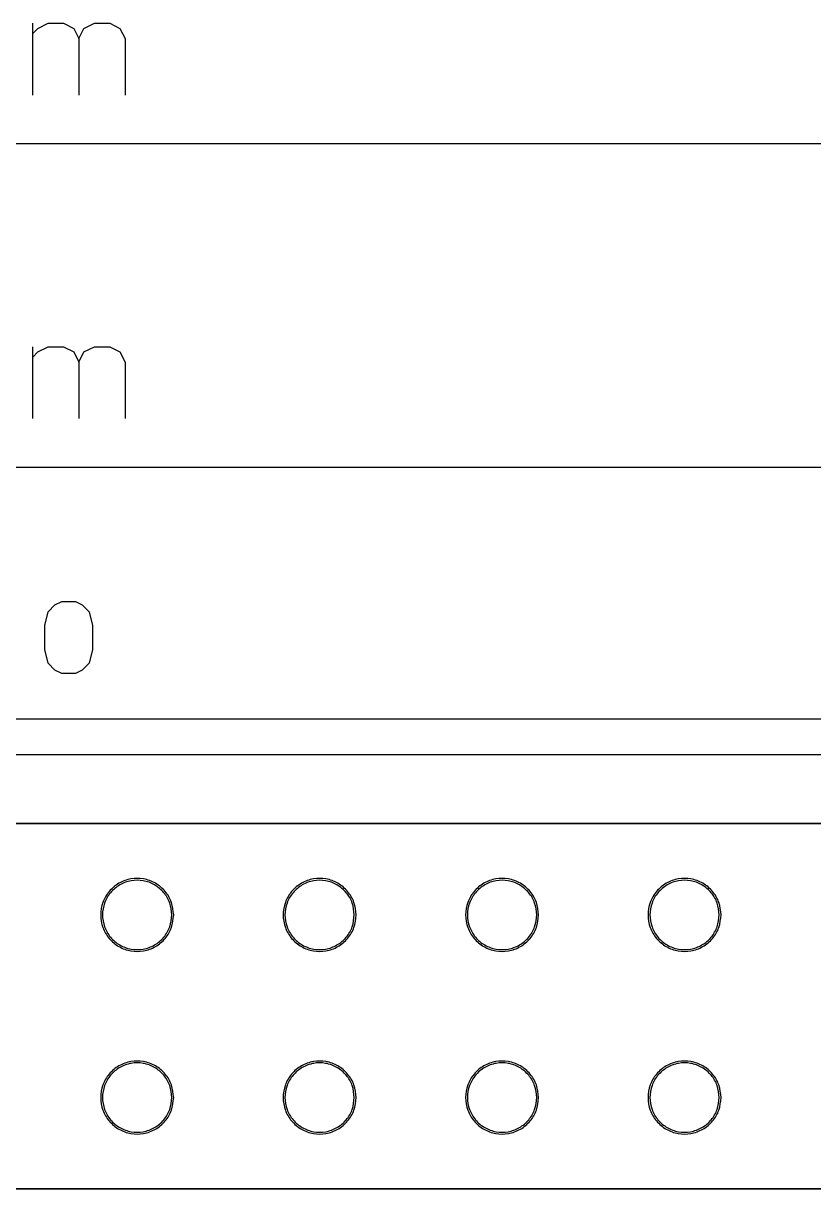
# Model space of a CAD drawing. Extents: x 1609 to 25880, y -15559 to -1657.
# Drawn here: x 13516 to 16765, y -6748 to -1961 of the extents above; entities that cross this region are included whole.
import ezdxf

# ---------------------------------------------------------------- set-up
doc = ezdxf.new("R2010")
doc.units = 0
doc.layers.get('0').update_dxf_attribs({"linetype": 'CONTINUOUS'})

msp = doc.modelspace()

# ---------------------------------------------------------------- linework, layer by layer
at = {"color": 7}
for points in [[(13554.75, -2256.732), (13554.75, -1961.232)], [(13554.75, -2003.232), (13575.75, -1982.232), (13618.5, -1961.232), (13681.5, -1961.232), (13723.5, -1982.232), (13744.5, -2024.232), (13744.5, -2256.732)], [(13744.5, -2024.232), (13765.5, -1982.232), (13808.25, -1961.232), (13871.25, -1961.232), (13913.25, -1982.232), (13934.25, -2024.232), (13934.25, -2256.732)], [(3262.5, -2454.732), (22455, -2454.732)], [(13554.75, -3584.982), (13554.75, -3290.232)], [(13554.75, -3332.232), (13575.75, -3311.232), (13618.5, -3290.232), (13681.5, -3290.232), (13723.5, -3311.232), (13744.5, -3353.232), (13744.5, -3584.982)], [(13744.5, -3353.232), (13765.5, -3311.232), (13808.25, -3290.232), (13871.25, -3290.232), (13913.25, -3311.232), (13934.25, -3353.232), (13934.25, -3584.982)], [(4296, -3783.732), (21421.5, -3783.732)], [(4148.25, -4817.232), (21569.25, -4817.232)], [(4148.25, -4964.232), (21569.25, -4964.232)], [(20358.75, -5247.732), (5358.75, -5247.732)], [(6108.75, -6747.732), (20358.75, -6747.732)]]:
    msp.add_lwpolyline(points, dxfattribs=at)
for points in [[(13674.75, -4336.482), (13731, -4336.482), (13758.75, -4349.982), (13787.25, -4378.482), (13800.75, -4434.732), (13800.75, -4532.982), (13787.25, -4589.232), (13758.75, -4617.732), (13731, -4631.232), (13674.75, -4631.232), (13646.25, -4617.732), (13618.5, -4589.232), (13604.25, -4532.982), (13604.25, -4434.732), (13618.5, -4378.482), (13646.25, -4349.982)], [(20358.75, -5247.732), (20358.75, -6747.732), (5358.75, -6747.732), (5358.75, -5247.732)], [(13983.75, -5622.732)], [(13983.75, -5622.732)], [(14126.775, -5623.347)], [(14126.775, -5623.347)], [(14134.275, -5623.347)], [(14134.275, -5623.347)], [(14733.75, -5622.732)], [(14733.75, -5622.732)], [(14876.775, -5623.347)], [(14876.775, -5623.347)], [(14884.275, -5623.347)], [(14884.275, -5623.347)], [(15483.75, -5622.732)], [(15483.75, -5622.732)], [(15626.775, -5623.347)], [(15626.775, -5623.347)], [(15634.275, -5623.347)], [(15634.275, -5623.347)], [(16233.75, -5622.732)], [(16233.75, -5622.732)], [(16376.775, -5623.347)], [(16376.775, -5623.347)], [(16384.275, -5623.347)], [(16384.275, -5623.347)], [(13983.75, -6372.732)], [(13983.75, -6372.732)], [(14126.775, -6373.347)], [(14126.775, -6373.347)], [(14134.275, -6373.347)], [(14134.275, -6373.347)], [(14733.75, -6372.732)], [(14733.75, -6372.732)], [(14876.775, -6373.347)], [(14876.775, -6373.347)], [(14884.275, -6373.347)], [(14884.275, -6373.347)], [(15483.75, -6372.732)], [(15483.75, -6372.732)], [(15626.775, -6373.347)], [(15626.775, -6373.347)], [(15634.275, -6373.347)], [(15634.275, -6373.347)], [(16233.75, -6372.732)], [(16233.75, -6372.732)], [(16376.775, -6373.347)], [(16376.775, -6373.347)], [(16384.275, -6373.347)], [(16384.275, -6373.347)]]:
    msp.add_lwpolyline(points, close=True, dxfattribs=at)
for points, knots in [([(14134.275, -5623.347), (14132.482806, -5640.884196), (14128.924068, -5675.707602), (14101.314066, -5721.72727), (14060.88835, -5755.941686), (14010.828714, -5774.087872), (13957.709796, -5774.087872), (13907.720272, -5755.941686), (13867.014614, -5721.72727), (13840.444754, -5675.707602), (13831.167889, -5623.347), (13840.444754, -5570.986398), (13867.014614, -5524.96673), (13907.720272, -5490.752314), (13957.709796, -5472.606128), (14010.828714, -5472.606128), (14060.88835, -5490.752314), (14101.314066, -5524.96673), (14128.924068, -5570.986398), (14132.482806, -5605.809804), (14134.275, -5623.347)], [0, 0, 0, 0, 52.344617, 103.940101, 156.284718, 208.629336, 260.224819, 312.569437, 364.914054, 416.509538, 468.854155, 521.198772, 572.794256, 625.138873, 677.483491, 729.078974, 781.423592, 833.768209, 885.363693, 937.70831, 937.70831, 937.70831, 937.70831]), ([(14134.275, -5623.347), (14132.482806, -5640.884196), (14128.924068, -5675.707602), (14101.314066, -5721.72727), (14060.88835, -5755.941686), (14010.828714, -5774.087872), (13957.709796, -5774.087872), (13907.720272, -5755.941686), (13867.014614, -5721.72727), (13840.444754, -5675.707602), (13831.167889, -5623.347), (13840.444754, -5570.986398), (13867.014614, -5524.96673), (13907.720272, -5490.752314), (13957.709796, -5472.606128), (14010.828714, -5472.606128), (14060.88835, -5490.752314), (14101.314066, -5524.96673), (14128.924068, -5570.986398), (14132.482806, -5605.809804), (14134.275, -5623.347)], [0, 0, 0, 0, 52.344617, 103.940101, 156.284718, 208.629336, 260.224819, 312.569437, 364.914054, 416.509538, 468.854155, 521.198772, 572.794256, 625.138873, 677.483491, 729.078974, 781.423592, 833.768209, 885.363693, 937.70831, 937.70831, 937.70831, 937.70831]), ([(14126.775, -5623.347), (14125.072416, -5640.007336), (14121.691615, -5673.089572), (14095.462113, -5716.808256), (14057.057682, -5749.311951), (14009.501029, -5766.550828), (13959.038056, -5766.550828), (13911.548009, -5749.311951), (13872.877633, -5716.808256), (13847.636266, -5673.089572), (13838.823245, -5623.347), (13847.636266, -5573.604428), (13872.877633, -5529.885744), (13911.548009, -5497.382049), (13959.038056, -5480.143172), (14009.501029, -5480.143172), (14057.057682, -5497.382049), (14095.462113, -5529.885744), (14121.691615, -5573.604428), (14125.072416, -5606.686664), (14126.775, -5623.347)], [0, 0, 0, 0, 49.727386, 98.743096, 148.470482, 198.197869, 247.213578, 296.940965, 346.668351, 395.684061, 445.411447, 495.138834, 544.154543, 593.88193, 643.609316, 692.625026, 742.352412, 792.079798, 841.095508, 890.822894, 890.822894, 890.822894, 890.822894]), ([(14126.775, -5623.347), (14125.072416, -5640.007336), (14121.691615, -5673.089572), (14095.462113, -5716.808256), (14057.057682, -5749.311951), (14009.501029, -5766.550828), (13959.038056, -5766.550828), (13911.548009, -5749.311951), (13872.877633, -5716.808256), (13847.636266, -5673.089572), (13838.823245, -5623.347), (13847.636266, -5573.604428), (13872.877633, -5529.885744), (13911.548009, -5497.382049), (13959.038056, -5480.143172), (14009.501029, -5480.143172), (14057.057682, -5497.382049), (14095.462113, -5529.885744), (14121.691615, -5573.604428), (14125.072416, -5606.686664), (14126.775, -5623.347)], [0, 0, 0, 0, 49.727386, 98.743096, 148.470482, 198.197869, 247.213578, 296.940965, 346.668351, 395.684061, 445.411447, 495.138834, 544.154543, 593.88193, 643.609316, 692.625026, 742.352412, 792.079798, 841.095508, 890.822894, 890.822894, 890.822894, 890.822894]), ([(14884.275, -5623.347), (14882.482806, -5640.884196), (14878.924068, -5675.707602), (14851.314066, -5721.72727), (14810.88835, -5755.941686), (14760.828714, -5774.087872), (14707.709796, -5774.087872), (14657.720272, -5755.941686), (14617.014614, -5721.72727), (14590.444754, -5675.707602), (14581.167889, -5623.347), (14590.444754, -5570.986398), (14617.014614, -5524.96673), (14657.720272, -5490.752314), (14707.709796, -5472.606128), (14760.828714, -5472.606128), (14810.88835, -5490.752314), (14851.314066, -5524.96673), (14878.924068, -5570.986398), (14882.482806, -5605.809804), (14884.275, -5623.347)], [0, 0, 0, 0, 52.344617, 103.940101, 156.284718, 208.629336, 260.224819, 312.569437, 364.914054, 416.509538, 468.854155, 521.198772, 572.794256, 625.138873, 677.483491, 729.078974, 781.423592, 833.768209, 885.363693, 937.70831, 937.70831, 937.70831, 937.70831]), ([(14884.275, -5623.347), (14882.482806, -5640.884196), (14878.924068, -5675.707602), (14851.314066, -5721.72727), (14810.88835, -5755.941686), (14760.828714, -5774.087872), (14707.709796, -5774.087872), (14657.720272, -5755.941686), (14617.014614, -5721.72727), (14590.444754, -5675.707602), (14581.167889, -5623.347), (14590.444754, -5570.986398), (14617.014614, -5524.96673), (14657.720272, -5490.752314), (14707.709796, -5472.606128), (14760.828714, -5472.606128), (14810.88835, -5490.752314), (14851.314066, -5524.96673), (14878.924068, -5570.986398), (14882.482806, -5605.809804), (14884.275, -5623.347)], [0, 0, 0, 0, 52.344617, 103.940101, 156.284718, 208.629336, 260.224819, 312.569437, 364.914054, 416.509538, 468.854155, 521.198772, 572.794256, 625.138873, 677.483491, 729.078974, 781.423592, 833.768209, 885.363693, 937.70831, 937.70831, 937.70831, 937.70831]), ([(14876.775, -5623.347), (14875.072416, -5640.007336), (14871.691615, -5673.089572), (14845.462113, -5716.808256), (14807.057682, -5749.311951), (14759.501029, -5766.550828), (14709.038056, -5766.550828), (14661.548009, -5749.311951), (14622.877633, -5716.808256), (14597.636266, -5673.089572), (14588.823245, -5623.347), (14597.636266, -5573.604428), (14622.877633, -5529.885744), (14661.548009, -5497.382049), (14709.038056, -5480.143172), (14759.501029, -5480.143172), (14807.057682, -5497.382049), (14845.462113, -5529.885744), (14871.691615, -5573.604428), (14875.072416, -5606.686664), (14876.775, -5623.347)], [0, 0, 0, 0, 49.727386, 98.743096, 148.470482, 198.197869, 247.213578, 296.940965, 346.668351, 395.684061, 445.411447, 495.138834, 544.154543, 593.88193, 643.609316, 692.625026, 742.352412, 792.079798, 841.095508, 890.822894, 890.822894, 890.822894, 890.822894]), ([(14876.775, -5623.347), (14875.072416, -5640.007336), (14871.691615, -5673.089572), (14845.462113, -5716.808256), (14807.057682, -5749.311951), (14759.501029, -5766.550828), (14709.038056, -5766.550828), (14661.548009, -5749.311951), (14622.877633, -5716.808256), (14597.636266, -5673.089572), (14588.823245, -5623.347), (14597.636266, -5573.604428), (14622.877633, -5529.885744), (14661.548009, -5497.382049), (14709.038056, -5480.143172), (14759.501029, -5480.143172), (14807.057682, -5497.382049), (14845.462113, -5529.885744), (14871.691615, -5573.604428), (14875.072416, -5606.686664), (14876.775, -5623.347)], [0, 0, 0, 0, 49.727386, 98.743096, 148.470482, 198.197869, 247.213578, 296.940965, 346.668351, 395.684061, 445.411447, 495.138834, 544.154543, 593.88193, 643.609316, 692.625026, 742.352412, 792.079798, 841.095508, 890.822894, 890.822894, 890.822894, 890.822894]), ([(15634.275, -5623.347), (15632.482806, -5640.884196), (15628.924068, -5675.707602), (15601.314066, -5721.72727), (15560.88835, -5755.941686), (15510.828714, -5774.087872), (15457.709796, -5774.087872), (15407.720272, -5755.941686), (15367.014614, -5721.72727), (15340.444754, -5675.707602), (15331.167889, -5623.347), (15340.444754, -5570.986398), (15367.014614, -5524.96673), (15407.720272, -5490.752314), (15457.709796, -5472.606128), (15510.828714, -5472.606128), (15560.88835, -5490.752314), (15601.314066, -5524.96673), (15628.924068, -5570.986398), (15632.482806, -5605.809804), (15634.275, -5623.347)], [0, 0, 0, 0, 52.344617, 103.940101, 156.284718, 208.629336, 260.224819, 312.569437, 364.914054, 416.509538, 468.854155, 521.198772, 572.794256, 625.138873, 677.483491, 729.078974, 781.423592, 833.768209, 885.363693, 937.70831, 937.70831, 937.70831, 937.70831]), ([(15634.275, -5623.347), (15632.482806, -5640.884196), (15628.924068, -5675.707602), (15601.314066, -5721.72727), (15560.88835, -5755.941686), (15510.828714, -5774.087872), (15457.709796, -5774.087872), (15407.720272, -5755.941686), (15367.014614, -5721.72727), (15340.444754, -5675.707602), (15331.167889, -5623.347), (15340.444754, -5570.986398), (15367.014614, -5524.96673), (15407.720272, -5490.752314), (15457.709796, -5472.606128), (15510.828714, -5472.606128), (15560.88835, -5490.752314), (15601.314066, -5524.96673), (15628.924068, -5570.986398), (15632.482806, -5605.809804), (15634.275, -5623.347)], [0, 0, 0, 0, 52.344617, 103.940101, 156.284718, 208.629336, 260.224819, 312.569437, 364.914054, 416.509538, 468.854155, 521.198772, 572.794256, 625.138873, 677.483491, 729.078974, 781.423592, 833.768209, 885.363693, 937.70831, 937.70831, 937.70831, 937.70831]), ([(15626.775, -5623.347), (15625.072416, -5640.007336), (15621.691615, -5673.089572), (15595.462113, -5716.808256), (15557.057682, -5749.311951), (15509.501029, -5766.550828), (15459.038056, -5766.550828), (15411.548009, -5749.311951), (15372.877633, -5716.808256), (15347.636266, -5673.089572), (15338.823245, -5623.347), (15347.636266, -5573.604428), (15372.877633, -5529.885744), (15411.548009, -5497.382049), (15459.038056, -5480.143172), (15509.501029, -5480.143172), (15557.057682, -5497.382049), (15595.462113, -5529.885744), (15621.691615, -5573.604428), (15625.072416, -5606.686664), (15626.775, -5623.347)], [0, 0, 0, 0, 49.727386, 98.743096, 148.470482, 198.197869, 247.213578, 296.940965, 346.668351, 395.684061, 445.411447, 495.138834, 544.154543, 593.88193, 643.609316, 692.625026, 742.352412, 792.079798, 841.095508, 890.822894, 890.822894, 890.822894, 890.822894]), ([(15626.775, -5623.347), (15625.072416, -5640.007336), (15621.691615, -5673.089572), (15595.462113, -5716.808256), (15557.057682, -5749.311951), (15509.501029, -5766.550828), (15459.038056, -5766.550828), (15411.548009, -5749.311951), (15372.877633, -5716.808256), (15347.636266, -5673.089572), (15338.823245, -5623.347), (15347.636266, -5573.604428), (15372.877633, -5529.885744), (15411.548009, -5497.382049), (15459.038056, -5480.143172), (15509.501029, -5480.143172), (15557.057682, -5497.382049), (15595.462113, -5529.885744), (15621.691615, -5573.604428), (15625.072416, -5606.686664), (15626.775, -5623.347)], [0, 0, 0, 0, 49.727386, 98.743096, 148.470482, 198.197869, 247.213578, 296.940965, 346.668351, 395.684061, 445.411447, 495.138834, 544.154543, 593.88193, 643.609316, 692.625026, 742.352412, 792.079798, 841.095508, 890.822894, 890.822894, 890.822894, 890.822894]), ([(16384.275, -5623.347), (16382.482806, -5640.884196), (16378.924068, -5675.707602), (16351.314066, -5721.72727), (16310.88835, -5755.941686), (16260.828714, -5774.087872), (16207.709796, -5774.087872), (16157.720272, -5755.941686), (16117.014614, -5721.72727), (16090.444754, -5675.707602), (16081.167889, -5623.347), (16090.444754, -5570.986398), (16117.014614, -5524.96673), (16157.720272, -5490.752314), (16207.709796, -5472.606128), (16260.828714, -5472.606128), (16310.88835, -5490.752314), (16351.314066, -5524.96673), (16378.924068, -5570.986398), (16382.482806, -5605.809804), (16384.275, -5623.347)], [0, 0, 0, 0, 52.344617, 103.940101, 156.284718, 208.629336, 260.224819, 312.569437, 364.914054, 416.509538, 468.854155, 521.198772, 572.794256, 625.138873, 677.483491, 729.078974, 781.423592, 833.768209, 885.363693, 937.70831, 937.70831, 937.70831, 937.70831]), ([(16384.275, -5623.347), (16382.482806, -5640.884196), (16378.924068, -5675.707602), (16351.314066, -5721.72727), (16310.88835, -5755.941686), (16260.828714, -5774.087872), (16207.709796, -5774.087872), (16157.720272, -5755.941686), (16117.014614, -5721.72727), (16090.444754, -5675.707602), (16081.167889, -5623.347), (16090.444754, -5570.986398), (16117.014614, -5524.96673), (16157.720272, -5490.752314), (16207.709796, -5472.606128), (16260.828714, -5472.606128), (16310.88835, -5490.752314), (16351.314066, -5524.96673), (16378.924068, -5570.986398), (16382.482806, -5605.809804), (16384.275, -5623.347)], [0, 0, 0, 0, 52.344617, 103.940101, 156.284718, 208.629336, 260.224819, 312.569437, 364.914054, 416.509538, 468.854155, 521.198772, 572.794256, 625.138873, 677.483491, 729.078974, 781.423592, 833.768209, 885.363693, 937.70831, 937.70831, 937.70831, 937.70831]), ([(16376.775, -5623.347), (16375.072416, -5640.007336), (16371.691615, -5673.089572), (16345.462113, -5716.808256), (16307.057682, -5749.311951), (16259.501029, -5766.550828), (16209.038056, -5766.550828), (16161.548009, -5749.311951), (16122.877633, -5716.808256), (16097.636266, -5673.089572), (16088.823245, -5623.347), (16097.636266, -5573.604428), (16122.877633, -5529.885744), (16161.548009, -5497.382049), (16209.038056, -5480.143172), (16259.501029, -5480.143172), (16307.057682, -5497.382049), (16345.462113, -5529.885744), (16371.691615, -5573.604428), (16375.072416, -5606.686664), (16376.775, -5623.347)], [0, 0, 0, 0, 49.727386, 98.743096, 148.470482, 198.197869, 247.213578, 296.940965, 346.668351, 395.684061, 445.411447, 495.138834, 544.154543, 593.88193, 643.609316, 692.625026, 742.352412, 792.079798, 841.095508, 890.822894, 890.822894, 890.822894, 890.822894]), ([(16376.775, -5623.347), (16375.072416, -5640.007336), (16371.691615, -5673.089572), (16345.462113, -5716.808256), (16307.057682, -5749.311951), (16259.501029, -5766.550828), (16209.038056, -5766.550828), (16161.548009, -5749.311951), (16122.877633, -5716.808256), (16097.636266, -5673.089572), (16088.823245, -5623.347), (16097.636266, -5573.604428), (16122.877633, -5529.885744), (16161.548009, -5497.382049), (16209.038056, -5480.143172), (16259.501029, -5480.143172), (16307.057682, -5497.382049), (16345.462113, -5529.885744), (16371.691615, -5573.604428), (16375.072416, -5606.686664), (16376.775, -5623.347)], [0, 0, 0, 0, 49.727386, 98.743096, 148.470482, 198.197869, 247.213578, 296.940965, 346.668351, 395.684061, 445.411447, 495.138834, 544.154543, 593.88193, 643.609316, 692.625026, 742.352412, 792.079798, 841.095508, 890.822894, 890.822894, 890.822894, 890.822894]), ([(14134.275, -6373.347), (14132.482806, -6390.884196), (14128.924068, -6425.707602), (14101.314066, -6471.72727), (14060.88835, -6505.941686), (14010.828714, -6524.087872), (13957.709796, -6524.087872), (13907.720272, -6505.941686), (13867.014614, -6471.72727), (13840.444754, -6425.707602), (13831.167889, -6373.347), (13840.444754, -6320.986398), (13867.014614, -6274.96673), (13907.720272, -6240.752314), (13957.709796, -6222.606128), (14010.828714, -6222.606128), (14060.88835, -6240.752314), (14101.314066, -6274.96673), (14128.924068, -6320.986398), (14132.482806, -6355.809804), (14134.275, -6373.347)], [0, 0, 0, 0, 52.344617, 103.940101, 156.284718, 208.629336, 260.224819, 312.569437, 364.914054, 416.509538, 468.854155, 521.198772, 572.794256, 625.138873, 677.483491, 729.078974, 781.423592, 833.768209, 885.363693, 937.70831, 937.70831, 937.70831, 937.70831]), ([(14134.275, -6373.347), (14132.482806, -6390.884196), (14128.924068, -6425.707602), (14101.314066, -6471.72727), (14060.88835, -6505.941686), (14010.828714, -6524.087872), (13957.709796, -6524.087872), (13907.720272, -6505.941686), (13867.014614, -6471.72727), (13840.444754, -6425.707602), (13831.167889, -6373.347), (13840.444754, -6320.986398), (13867.014614, -6274.96673), (13907.720272, -6240.752314), (13957.709796, -6222.606128), (14010.828714, -6222.606128), (14060.88835, -6240.752314), (14101.314066, -6274.96673), (14128.924068, -6320.986398), (14132.482806, -6355.809804), (14134.275, -6373.347)], [0, 0, 0, 0, 52.344617, 103.940101, 156.284718, 208.629336, 260.224819, 312.569437, 364.914054, 416.509538, 468.854155, 521.198772, 572.794256, 625.138873, 677.483491, 729.078974, 781.423592, 833.768209, 885.363693, 937.70831, 937.70831, 937.70831, 937.70831]), ([(14126.775, -6373.347), (14125.072416, -6390.007336), (14121.691615, -6423.089572), (14095.462113, -6466.808256), (14057.057682, -6499.311951), (14009.501029, -6516.550828), (13959.038056, -6516.550828), (13911.548009, -6499.311951), (13872.877633, -6466.808256), (13847.636266, -6423.089572), (13838.823245, -6373.347), (13847.636266, -6323.604428), (13872.877633, -6279.885744), (13911.548009, -6247.382049), (13959.038056, -6230.143172), (14009.501029, -6230.143172), (14057.057682, -6247.382049), (14095.462113, -6279.885744), (14121.691615, -6323.604428), (14125.072416, -6356.686664), (14126.775, -6373.347)], [0, 0, 0, 0, 49.727386, 98.743096, 148.470482, 198.197869, 247.213578, 296.940965, 346.668351, 395.684061, 445.411447, 495.138834, 544.154543, 593.88193, 643.609316, 692.625026, 742.352412, 792.079798, 841.095508, 890.822894, 890.822894, 890.822894, 890.822894]), ([(14126.775, -6373.347), (14125.072416, -6390.007336), (14121.691615, -6423.089572), (14095.462113, -6466.808256), (14057.057682, -6499.311951), (14009.501029, -6516.550828), (13959.038056, -6516.550828), (13911.548009, -6499.311951), (13872.877633, -6466.808256), (13847.636266, -6423.089572), (13838.823245, -6373.347), (13847.636266, -6323.604428), (13872.877633, -6279.885744), (13911.548009, -6247.382049), (13959.038056, -6230.143172), (14009.501029, -6230.143172), (14057.057682, -6247.382049), (14095.462113, -6279.885744), (14121.691615, -6323.604428), (14125.072416, -6356.686664), (14126.775, -6373.347)], [0, 0, 0, 0, 49.727386, 98.743096, 148.470482, 198.197869, 247.213578, 296.940965, 346.668351, 395.684061, 445.411447, 495.138834, 544.154543, 593.88193, 643.609316, 692.625026, 742.352412, 792.079798, 841.095508, 890.822894, 890.822894, 890.822894, 890.822894]), ([(14884.275, -6373.347), (14882.482806, -6390.884196), (14878.924068, -6425.707602), (14851.314066, -6471.72727), (14810.88835, -6505.941686), (14760.828714, -6524.087872), (14707.709796, -6524.087872), (14657.720272, -6505.941686), (14617.014614, -6471.72727), (14590.444754, -6425.707602), (14581.167889, -6373.347), (14590.444754, -6320.986398), (14617.014614, -6274.96673), (14657.720272, -6240.752314), (14707.709796, -6222.606128), (14760.828714, -6222.606128), (14810.88835, -6240.752314), (14851.314066, -6274.96673), (14878.924068, -6320.986398), (14882.482806, -6355.809804), (14884.275, -6373.347)], [0, 0, 0, 0, 52.344617, 103.940101, 156.284718, 208.629336, 260.224819, 312.569437, 364.914054, 416.509538, 468.854155, 521.198772, 572.794256, 625.138873, 677.483491, 729.078974, 781.423592, 833.768209, 885.363693, 937.70831, 937.70831, 937.70831, 937.70831]), ([(14884.275, -6373.347), (14882.482806, -6390.884196), (14878.924068, -6425.707602), (14851.314066, -6471.72727), (14810.88835, -6505.941686), (14760.828714, -6524.087872), (14707.709796, -6524.087872), (14657.720272, -6505.941686), (14617.014614, -6471.72727), (14590.444754, -6425.707602), (14581.167889, -6373.347), (14590.444754, -6320.986398), (14617.014614, -6274.96673), (14657.720272, -6240.752314), (14707.709796, -6222.606128), (14760.828714, -6222.606128), (14810.88835, -6240.752314), (14851.314066, -6274.96673), (14878.924068, -6320.986398), (14882.482806, -6355.809804), (14884.275, -6373.347)], [0, 0, 0, 0, 52.344617, 103.940101, 156.284718, 208.629336, 260.224819, 312.569437, 364.914054, 416.509538, 468.854155, 521.198772, 572.794256, 625.138873, 677.483491, 729.078974, 781.423592, 833.768209, 885.363693, 937.70831, 937.70831, 937.70831, 937.70831]), ([(14876.775, -6373.347), (14875.072416, -6390.007336), (14871.691615, -6423.089572), (14845.462113, -6466.808256), (14807.057682, -6499.311951), (14759.501029, -6516.550828), (14709.038056, -6516.550828), (14661.548009, -6499.311951), (14622.877633, -6466.808256), (14597.636266, -6423.089572), (14588.823245, -6373.347), (14597.636266, -6323.604428), (14622.877633, -6279.885744), (14661.548009, -6247.382049), (14709.038056, -6230.143172), (14759.501029, -6230.143172), (14807.057682, -6247.382049), (14845.462113, -6279.885744), (14871.691615, -6323.604428), (14875.072416, -6356.686664), (14876.775, -6373.347)], [0, 0, 0, 0, 49.727386, 98.743096, 148.470482, 198.197869, 247.213578, 296.940965, 346.668351, 395.684061, 445.411447, 495.138834, 544.154543, 593.88193, 643.609316, 692.625026, 742.352412, 792.079798, 841.095508, 890.822894, 890.822894, 890.822894, 890.822894]), ([(14876.775, -6373.347), (14875.072416, -6390.007336), (14871.691615, -6423.089572), (14845.462113, -6466.808256), (14807.057682, -6499.311951), (14759.501029, -6516.550828), (14709.038056, -6516.550828), (14661.548009, -6499.311951), (14622.877633, -6466.808256), (14597.636266, -6423.089572), (14588.823245, -6373.347), (14597.636266, -6323.604428), (14622.877633, -6279.885744), (14661.548009, -6247.382049), (14709.038056, -6230.143172), (14759.501029, -6230.143172), (14807.057682, -6247.382049), (14845.462113, -6279.885744), (14871.691615, -6323.604428), (14875.072416, -6356.686664), (14876.775, -6373.347)], [0, 0, 0, 0, 49.727386, 98.743096, 148.470482, 198.197869, 247.213578, 296.940965, 346.668351, 395.684061, 445.411447, 495.138834, 544.154543, 593.88193, 643.609316, 692.625026, 742.352412, 792.079798, 841.095508, 890.822894, 890.822894, 890.822894, 890.822894]), ([(15634.275, -6373.347), (15632.482806, -6390.884196), (15628.924068, -6425.707602), (15601.314066, -6471.72727), (15560.88835, -6505.941686), (15510.828714, -6524.087872), (15457.709796, -6524.087872), (15407.720272, -6505.941686), (15367.014614, -6471.72727), (15340.444754, -6425.707602), (15331.167889, -6373.347), (15340.444754, -6320.986398), (15367.014614, -6274.96673), (15407.720272, -6240.752314), (15457.709796, -6222.606128), (15510.828714, -6222.606128), (15560.88835, -6240.752314), (15601.314066, -6274.96673), (15628.924068, -6320.986398), (15632.482806, -6355.809804), (15634.275, -6373.347)], [0, 0, 0, 0, 52.344617, 103.940101, 156.284718, 208.629336, 260.224819, 312.569437, 364.914054, 416.509538, 468.854155, 521.198772, 572.794256, 625.138873, 677.483491, 729.078974, 781.423592, 833.768209, 885.363693, 937.70831, 937.70831, 937.70831, 937.70831]), ([(15634.275, -6373.347), (15632.482806, -6390.884196), (15628.924068, -6425.707602), (15601.314066, -6471.72727), (15560.88835, -6505.941686), (15510.828714, -6524.087872), (15457.709796, -6524.087872), (15407.720272, -6505.941686), (15367.014614, -6471.72727), (15340.444754, -6425.707602), (15331.167889, -6373.347), (15340.444754, -6320.986398), (15367.014614, -6274.96673), (15407.720272, -6240.752314), (15457.709796, -6222.606128), (15510.828714, -6222.606128), (15560.88835, -6240.752314), (15601.314066, -6274.96673), (15628.924068, -6320.986398), (15632.482806, -6355.809804), (15634.275, -6373.347)], [0, 0, 0, 0, 52.344617, 103.940101, 156.284718, 208.629336, 260.224819, 312.569437, 364.914054, 416.509538, 468.854155, 521.198772, 572.794256, 625.138873, 677.483491, 729.078974, 781.423592, 833.768209, 885.363693, 937.70831, 937.70831, 937.70831, 937.70831]), ([(15626.775, -6373.347), (15625.072416, -6390.007336), (15621.691615, -6423.089572), (15595.462113, -6466.808256), (15557.057682, -6499.311951), (15509.501029, -6516.550828), (15459.038056, -6516.550828), (15411.548009, -6499.311951), (15372.877633, -6466.808256), (15347.636266, -6423.089572), (15338.823245, -6373.347), (15347.636266, -6323.604428), (15372.877633, -6279.885744), (15411.548009, -6247.382049), (15459.038056, -6230.143172), (15509.501029, -6230.143172), (15557.057682, -6247.382049), (15595.462113, -6279.885744), (15621.691615, -6323.604428), (15625.072416, -6356.686664), (15626.775, -6373.347)], [0, 0, 0, 0, 49.727386, 98.743096, 148.470482, 198.197869, 247.213578, 296.940965, 346.668351, 395.684061, 445.411447, 495.138834, 544.154543, 593.88193, 643.609316, 692.625026, 742.352412, 792.079798, 841.095508, 890.822894, 890.822894, 890.822894, 890.822894]), ([(15626.775, -6373.347), (15625.072416, -6390.007336), (15621.691615, -6423.089572), (15595.462113, -6466.808256), (15557.057682, -6499.311951), (15509.501029, -6516.550828), (15459.038056, -6516.550828), (15411.548009, -6499.311951), (15372.877633, -6466.808256), (15347.636266, -6423.089572), (15338.823245, -6373.347), (15347.636266, -6323.604428), (15372.877633, -6279.885744), (15411.548009, -6247.382049), (15459.038056, -6230.143172), (15509.501029, -6230.143172), (15557.057682, -6247.382049), (15595.462113, -6279.885744), (15621.691615, -6323.604428), (15625.072416, -6356.686664), (15626.775, -6373.347)], [0, 0, 0, 0, 49.727386, 98.743096, 148.470482, 198.197869, 247.213578, 296.940965, 346.668351, 395.684061, 445.411447, 495.138834, 544.154543, 593.88193, 643.609316, 692.625026, 742.352412, 792.079798, 841.095508, 890.822894, 890.822894, 890.822894, 890.822894]), ([(16384.275, -6373.347), (16382.482806, -6390.884196), (16378.924068, -6425.707602), (16351.314066, -6471.72727), (16310.88835, -6505.941686), (16260.828714, -6524.087872), (16207.709796, -6524.087872), (16157.720272, -6505.941686), (16117.014614, -6471.72727), (16090.444754, -6425.707602), (16081.167889, -6373.347), (16090.444754, -6320.986398), (16117.014614, -6274.96673), (16157.720272, -6240.752314), (16207.709796, -6222.606128), (16260.828714, -6222.606128), (16310.88835, -6240.752314), (16351.314066, -6274.96673), (16378.924068, -6320.986398), (16382.482806, -6355.809804), (16384.275, -6373.347)], [0, 0, 0, 0, 52.344617, 103.940101, 156.284718, 208.629336, 260.224819, 312.569437, 364.914054, 416.509538, 468.854155, 521.198772, 572.794256, 625.138873, 677.483491, 729.078974, 781.423592, 833.768209, 885.363693, 937.70831, 937.70831, 937.70831, 937.70831]), ([(16384.275, -6373.347), (16382.482806, -6390.884196), (16378.924068, -6425.707602), (16351.314066, -6471.72727), (16310.88835, -6505.941686), (16260.828714, -6524.087872), (16207.709796, -6524.087872), (16157.720272, -6505.941686), (16117.014614, -6471.72727), (16090.444754, -6425.707602), (16081.167889, -6373.347), (16090.444754, -6320.986398), (16117.014614, -6274.96673), (16157.720272, -6240.752314), (16207.709796, -6222.606128), (16260.828714, -6222.606128), (16310.88835, -6240.752314), (16351.314066, -6274.96673), (16378.924068, -6320.986398), (16382.482806, -6355.809804), (16384.275, -6373.347)], [0, 0, 0, 0, 52.344617, 103.940101, 156.284718, 208.629336, 260.224819, 312.569437, 364.914054, 416.509538, 468.854155, 521.198772, 572.794256, 625.138873, 677.483491, 729.078974, 781.423592, 833.768209, 885.363693, 937.70831, 937.70831, 937.70831, 937.70831]), ([(16376.775, -6373.347), (16375.072416, -6390.007336), (16371.691615, -6423.089572), (16345.462113, -6466.808256), (16307.057682, -6499.311951), (16259.501029, -6516.550828), (16209.038056, -6516.550828), (16161.548009, -6499.311951), (16122.877633, -6466.808256), (16097.636266, -6423.089572), (16088.823245, -6373.347), (16097.636266, -6323.604428), (16122.877633, -6279.885744), (16161.548009, -6247.382049), (16209.038056, -6230.143172), (16259.501029, -6230.143172), (16307.057682, -6247.382049), (16345.462113, -6279.885744), (16371.691615, -6323.604428), (16375.072416, -6356.686664), (16376.775, -6373.347)], [0, 0, 0, 0, 49.727386, 98.743096, 148.470482, 198.197869, 247.213578, 296.940965, 346.668351, 395.684061, 445.411447, 495.138834, 544.154543, 593.88193, 643.609316, 692.625026, 742.352412, 792.079798, 841.095508, 890.822894, 890.822894, 890.822894, 890.822894]), ([(16376.775, -6373.347), (16375.072416, -6390.007336), (16371.691615, -6423.089572), (16345.462113, -6466.808256), (16307.057682, -6499.311951), (16259.501029, -6516.550828), (16209.038056, -6516.550828), (16161.548009, -6499.311951), (16122.877633, -6466.808256), (16097.636266, -6423.089572), (16088.823245, -6373.347), (16097.636266, -6323.604428), (16122.877633, -6279.885744), (16161.548009, -6247.382049), (16209.038056, -6230.143172), (16259.501029, -6230.143172), (16307.057682, -6247.382049), (16345.462113, -6279.885744), (16371.691615, -6323.604428), (16375.072416, -6356.686664), (16376.775, -6373.347)], [0, 0, 0, 0, 49.727386, 98.743096, 148.470482, 198.197869, 247.213578, 296.940965, 346.668351, 395.684061, 445.411447, 495.138834, 544.154543, 593.88193, 643.609316, 692.625026, 742.352412, 792.079798, 841.095508, 890.822894, 890.822894, 890.822894, 890.822894])]:
    msp.add_open_spline(points, degree=3, knots=knots, dxfattribs=at)

doc.saveas('drawing.dxf')
